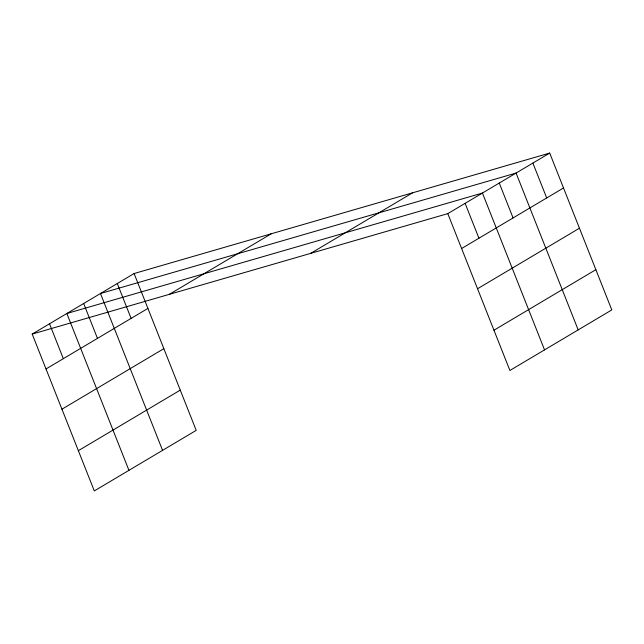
<?xml version="1.0" encoding="UTF-8"?>
<svg xmlns="http://www.w3.org/2000/svg" width="644" height="644" viewBox="0 0 644 644"><rect width="100%" height="100%" fill="white"/><g stroke="black" fill="none" stroke-linecap="round" stroke-linejoin="round"><path stroke-width="0.97" d="M134.105 273.531L196.203 430.369L94.298 490.921L32.2 334.083L134.105 273.531L549.702 153.079L611.8 309.917L509.895 370.469L447.797 213.631L549.702 153.079M169.348 294.332L271.253 233.78M46.006 368.956L147.911 308.412M310.649 253.382L412.554 192.83M61.945 409.206L163.85 348.654M78.359 450.671L180.264 390.119M461.611 248.512L563.516 187.959M477.542 288.754L579.447 228.209M493.964 330.219L595.869 269.675M32.2 334.083L447.797 213.631M532.886 163.069L546.7 197.95M578.175 329.905L516.077 173.059L100.472 293.511L162.57 450.349M499.261 183.057L513.067 217.93M544.542 349.885L482.445 193.047L66.847 313.491L128.945 470.329M465.121 203.335L478.935 238.216M117.288 283.521L131.102 318.402M83.664 303.501L97.469 338.382M49.524 323.787L63.329 358.668"/></g></svg>
